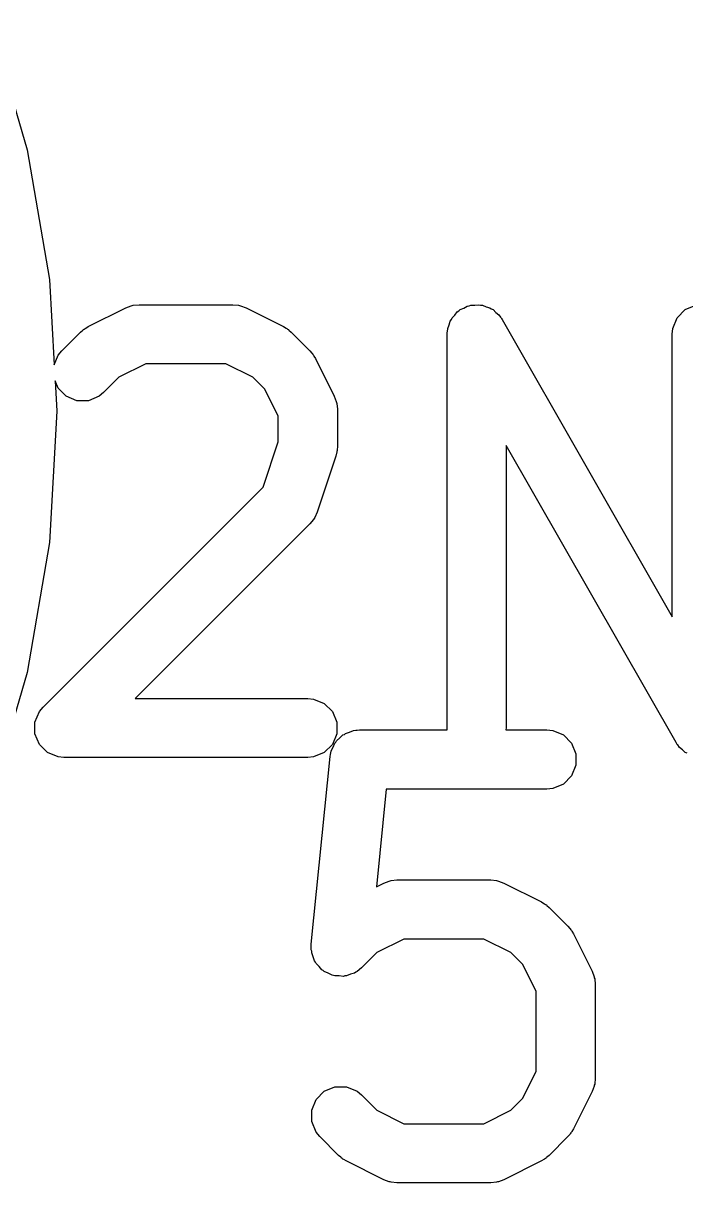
# Model space of a CAD drawing. Header units: millimetres. Extents: x 129 to 276, y -185 to -58.
# Drawn here: x 244.635 to 246.317, y -85.71 to -82.765 of the extents above; entities that cross this region are included whole.
import ezdxf

# ---------------------------------------------------------------- set-up
doc = ezdxf.new("R2010")
doc.units = ezdxf.units.MM
doc.layers.add('F.Fab', color=9, linetype='CONTINUOUS', true_color=0xafafaf)

msp = doc.modelspace()

# ---------------------------------------------------------------- linework, layer by layer
at = {"layer": 'F.Fab', "linetype": 'CONTINUOUS'}
for p, q in [((244.550681, -82.764955), (244.644342, -83.086178)), ((244.644342, -83.086178), (244.701024, -83.41594)), ((244.701024, -83.41594), (244.71333, -83.632588)), ((244.89503, -83.487737), (244.908761, -83.482482)), ((244.908761, -83.482482), (244.91145, -83.48229)), ((244.91145, -83.48229), (244.913939, -83.48126)), ((244.913939, -83.48126), (244.928571, -83.479819)), ((244.928571, -83.479819), (245.166666, -83.479819)), ((245.166666, -83.479819), (245.181298, -83.48126)), ((245.181298, -83.48126), (245.183787, -83.482291)), ((245.183787, -83.482291), (245.186475, -83.482482)), ((245.186475, -83.482482), (245.200207, -83.487737)), ((245.753258, -83.488642), (245.761923, -83.483692)), ((245.761923, -83.483692), (245.766666, -83.483089)), ((245.766666, -83.483089), (245.771082, -83.48126)), ((245.771082, -83.48126), (245.781056, -83.48126)), ((245.781056, -83.48126), (245.790953, -83.480002)), ((245.790953, -83.480002), (245.795565, -83.48126)), ((245.795565, -83.48126), (245.800346, -83.48126)), ((245.800346, -83.48126), (245.809561, -83.485077)), ((245.809561, -83.485077), (245.819185, -83.487702)), ((246.315474, -83.492459), (246.34251, -83.48126)), ((244.799792, -83.535356), (244.89503, -83.487737)), ((245.200207, -83.487737), (245.295445, -83.535356)), ((245.721524, -83.517567), (245.723354, -83.513151)), ((245.723354, -83.513151), (245.730404, -83.5061)), ((245.730404, -83.5061), (245.736514, -83.498211)), ((245.736514, -83.498211), (245.740667, -83.495837)), ((245.740667, -83.495837), (245.744046, -83.492459)), ((245.744046, -83.492459), (245.753258, -83.488642)), ((245.819185, -83.487702), (245.822965, -83.490629)), ((245.822965, -83.490629), (245.827382, -83.492459)), ((245.827382, -83.492459), (245.834432, -83.499509)), ((245.834432, -83.499509), (245.842322, -83.505619)), ((245.842322, -83.505619), (245.846674, -83.511751)), ((245.846674, -83.511751), (245.848074, -83.513151)), ((245.848074, -83.513151), (245.848643, -83.514525)), ((245.848643, -83.514525), (245.850832, -83.517609)), ((246.283583, -83.540187), (246.294782, -83.513151)), ((246.294782, -83.513151), (246.315474, -83.492459)), ((244.7803, -83.549405), (244.786049, -83.544686)), ((244.786049, -83.544686), (244.787349, -83.543188)), ((244.787349, -83.543188), (244.789608, -83.541766)), ((244.789608, -83.541766), (244.791665, -83.540078)), ((244.791665, -83.540078), (244.793492, -83.53932)), ((244.793492, -83.53932), (244.799792, -83.535356)), ((245.295445, -83.535356), (245.301744, -83.53932)), ((245.301744, -83.53932), (245.303572, -83.540078)), ((245.303572, -83.540078), (245.305628, -83.541766)), ((245.305628, -83.541766), (245.307888, -83.543188)), ((245.307888, -83.543188), (245.309187, -83.544686)), ((245.309187, -83.544686), (245.314937, -83.549405)), ((245.711418, -83.547669), (245.712155, -83.540187)), ((245.712155, -83.540187), (245.715972, -83.530971)), ((245.715972, -83.530971), (245.718597, -83.521348)), ((245.718597, -83.521348), (245.721524, -83.517567)), ((245.850832, -83.517609), (246.282142, -84.272402)), ((246.282142, -83.554819), (246.283583, -83.540187)), ((244.732681, -83.597024), (244.7803, -83.549405)), ((245.314937, -83.549405), (245.362556, -83.597024)), ((245.710714, -83.554819), (245.711084, -83.551055)), ((245.710714, -84.554819), (245.710714, -83.554819)), ((245.710897, -83.54958), (245.711418, -83.547669)), ((245.711084, -83.551055), (245.710897, -83.54958)), ((246.282142, -84.272402), (246.282142, -83.554819)), ((244.723354, -83.608389), (244.732681, -83.597024)), ((245.362556, -83.597024), (245.367274, -83.602773)), ((245.367274, -83.602773), (245.368773, -83.604073)), ((245.368773, -83.604073), (245.370194, -83.606332)), ((244.71333, -83.632588), (244.723354, -83.608389)), ((244.946276, -83.629819), (244.87776, -83.664077)), ((245.148961, -83.629819), (244.946276, -83.629819)), ((245.217477, -83.664077), (245.148961, -83.629819)), ((245.370194, -83.606332), (245.371883, -83.608389)), ((245.371883, -83.608389), (245.37264, -83.610216)), ((245.37264, -83.610216), (245.376605, -83.616516)), ((245.376605, -83.616516), (245.424224, -83.711754)), ((244.723354, -83.691725), (244.71563, -83.673078)), ((244.71563, -83.673078), (244.72, -83.75)), ((244.744046, -83.712417), (244.723354, -83.691725)), ((244.87776, -83.664077), (244.838747, -83.70309)), ((245.247884, -83.694484), (245.217477, -83.664077)), ((244.771083, -83.723616), (244.744046, -83.712417)), ((244.827382, -83.712417), (244.800345, -83.723616)), ((244.838747, -83.70309), (244.827382, -83.712417)), ((245.282142, -83.763), (245.247884, -83.694484)), ((245.424224, -83.711754), (245.429479, -83.725485)), ((244.72, -83.75), (244.701024, -84.08406)), ((244.800345, -83.723616), (244.771083, -83.723616)), ((245.429479, -83.725485), (245.42967, -83.728174)), ((245.42967, -83.728174), (245.430701, -83.730663)), ((245.430701, -83.730663), (245.432142, -83.745295)), ((245.432142, -83.745295), (245.432142, -83.840533)), ((245.282142, -83.828363), (245.282142, -83.763)), ((245.24397, -83.942876), (245.282142, -83.828363)), ((246.292024, -84.59203), (245.860714, -83.837235)), ((245.860714, -83.837235), (245.860714, -84.554819)), ((245.428293, -83.864251), (245.380674, -84.007107)), ((245.429942, -83.856995), (245.428293, -83.864251)), ((245.430701, -83.855165), (245.429942, -83.856995)), ((245.430962, -83.852511), (245.430701, -83.855165)), ((245.431553, -83.849914), (245.430962, -83.852511)), ((245.432142, -83.840533), (245.431412, -83.847939)), ((245.431412, -83.847939), (245.431553, -83.849914)), ((244.685062, -84.501786), (245.24397, -83.942876)), ((245.380674, -84.007107), (245.37468, -84.020533)), ((245.362556, -84.036423), (244.919161, -84.479819)), ((245.371884, -84.025058), (245.362556, -84.036423)), ((245.372915, -84.022567), (245.371884, -84.025058)), ((245.37468, -84.020533), (245.372915, -84.022567)), ((244.701024, -84.08406), (244.644342, -84.413822)), ((244.644342, -84.413822), (244.550681, -84.735045)), ((244.919161, -84.479819), (245.357142, -84.479819)), ((245.357142, -84.479819), (245.371774, -84.48126)), ((245.371774, -84.48126), (245.39881, -84.492459)), ((244.664536, -84.540187), (244.675735, -84.513151)), ((244.675735, -84.513151), (244.685062, -84.501786)), ((245.39881, -84.492459), (245.419502, -84.513151)), ((245.419502, -84.513151), (245.430701, -84.540187)), ((244.664536, -84.569451), (244.664536, -84.540187)), ((245.430701, -84.540187), (245.430701, -84.569451)), ((244.675735, -84.596487), (244.664536, -84.569451)), ((245.430701, -84.569451), (245.419502, -84.596487)), ((245.438673, -84.580212), (245.446427, -84.572459)), ((245.446427, -84.572459), (245.449915, -84.571013)), ((245.449915, -84.571013), (245.452839, -84.568622)), ((245.452839, -84.568622), (245.463336, -84.565454)), ((245.463336, -84.565454), (245.473463, -84.56126)), ((245.473463, -84.56126), (245.479068, -84.560707)), ((245.479068, -84.560707), (245.480855, -84.560169)), ((245.480855, -84.560169), (245.482683, -84.560351)), ((245.482683, -84.560351), (245.488095, -84.559819)), ((245.488095, -84.559819), (245.711206, -84.559819)), ((245.711206, -84.559819), (245.710714, -84.554819)), ((245.860714, -84.554819), (245.860222, -84.559819)), ((245.860222, -84.559819), (245.964285, -84.559819)), ((245.964285, -84.559819), (245.978917, -84.56126)), ((245.978917, -84.56126), (246.005953, -84.572459)), ((246.005953, -84.572459), (246.026645, -84.593151)), ((244.696427, -84.617179), (244.675735, -84.596487)), ((245.419502, -84.596487), (245.39881, -84.617179)), ((245.416357, -84.61294), (245.421539, -84.60328)), ((245.421539, -84.60328), (245.425735, -84.593151)), ((245.425735, -84.593151), (245.428406, -84.590479)), ((245.428406, -84.590479), (245.430191, -84.587153)), ((245.430191, -84.587153), (245.438673, -84.580212)), ((246.026645, -84.593151), (246.037844, -84.620187)), ((246.294213, -84.595114), (246.292024, -84.59203)), ((246.294782, -84.596487), (246.294213, -84.595114)), ((246.296179, -84.597884), (246.294782, -84.596487)), ((246.300534, -84.604019), (246.296179, -84.597884)), ((246.308422, -84.610127), (246.300534, -84.604019)), ((244.723463, -84.628378), (244.696427, -84.617179)), ((244.738095, -84.629819), (244.723463, -84.628378)), ((245.357142, -84.629819), (244.738095, -84.629819)), ((245.371774, -84.628378), (245.357142, -84.629819)), ((245.365848, -85.103546), (245.413467, -84.627356)), ((245.39881, -84.617179), (245.371774, -84.628378)), ((245.413467, -84.627356), (245.414536, -84.622023)), ((245.414536, -84.620187), (245.415249, -84.618464)), ((245.414536, -84.622023), (245.414536, -84.620187)), ((245.415249, -84.618464), (245.416357, -84.61294)), ((246.037844, -84.620187), (246.037844, -84.649451)), ((246.315474, -84.617179), (246.308422, -84.610127)), ((246.319892, -84.619009), (246.315474, -84.617179)), ((246.037844, -84.649451), (246.026645, -84.676487)), ((246.026645, -84.676487), (246.005953, -84.697179)), ((245.555969, -84.709819), (245.53115, -84.958009)), ((245.964285, -84.709819), (245.555969, -84.709819)), ((245.978917, -84.708378), (245.964285, -84.709819)), ((246.005953, -84.697179), (245.978917, -84.708378)), ((245.53115, -84.958009), (245.549792, -84.948689)), ((245.549792, -84.948689), (245.563523, -84.943434)), ((245.563523, -84.943434), (245.566212, -84.943242)), ((245.566212, -84.943242), (245.568701, -84.942212)), ((245.568701, -84.942212), (245.583333, -84.940771)), ((245.583333, -84.940771), (245.821428, -84.940771)), ((245.821428, -84.940771), (245.83606, -84.942212)), ((245.83606, -84.942212), (245.838549, -84.943243)), ((245.838549, -84.943243), (245.841237, -84.943434)), ((245.841237, -84.943434), (245.854969, -84.948689)), ((245.854969, -84.948689), (245.950207, -84.996308)), ((245.950207, -84.996308), (245.956506, -85.000272)), ((245.956506, -85.000272), (245.958334, -85.00103)), ((245.958334, -85.00103), (245.96039, -85.002718)), ((245.96039, -85.002718), (245.96265, -85.00414)), ((245.96265, -85.00414), (245.963949, -85.005638)), ((245.963949, -85.005638), (245.969699, -85.010357)), ((245.969699, -85.010357), (246.017318, -85.057976)), ((246.017318, -85.057976), (246.022036, -85.063725)), ((246.022036, -85.063725), (246.023535, -85.065025)), ((246.023535, -85.065025), (246.024956, -85.067284)), ((246.024956, -85.067284), (246.026645, -85.069341)), ((246.026645, -85.069341), (246.027402, -85.071168)), ((246.027402, -85.071168), (246.031367, -85.077468)), ((245.365826, -85.118249), (245.365848, -85.103546)), ((245.601038, -85.090771), (245.532522, -85.125029)), ((245.803723, -85.090771), (245.601038, -85.090771)), ((245.872239, -85.125029), (245.803723, -85.090771)), ((246.031367, -85.077468), (246.078986, -85.172706)), ((245.366917, -85.121864), (245.365826, -85.118249)), ((245.366917, -85.12564), (245.366917, -85.121864)), ((245.371111, -85.135765), (245.366917, -85.12564)), ((245.374279, -85.146265), (245.371111, -85.135765)), ((245.532522, -85.125029), (245.493509, -85.164042)), ((245.902646, -85.155436), (245.872239, -85.125029)), ((245.37667, -85.149188), (245.374279, -85.146265)), ((245.378116, -85.152677), (245.37667, -85.149188)), ((245.385869, -85.16043), (245.378116, -85.152677)), ((245.39281, -85.168913), (245.385869, -85.16043)), ((245.493509, -85.164042), (245.482144, -85.173369)), ((245.936904, -85.223952), (245.902646, -85.155436)), ((245.396136, -85.170697), (245.39281, -85.168913)), ((245.398808, -85.173369), (245.396136, -85.170697)), ((245.408935, -85.177564), (245.398808, -85.173369)), ((245.418597, -85.182747), (245.408935, -85.177564)), ((245.422356, -85.183122), (245.418597, -85.182747)), ((245.425845, -85.184568), (245.422356, -85.183122)), ((245.436806, -85.184568), (245.425845, -85.184568)), ((245.447716, -85.185659), (245.436806, -85.184568)), ((245.451332, -85.184568), (245.447716, -85.185659)), ((245.455107, -85.184568), (245.451332, -85.184568)), ((245.465232, -85.180373), (245.455107, -85.184568)), ((245.475732, -85.177206), (245.465232, -85.180373)), ((245.478655, -85.174814), (245.475732, -85.177206)), ((245.482144, -85.173369), (245.478655, -85.174814)), ((246.078986, -85.172706), (246.084241, -85.186437)), ((246.084241, -85.186437), (246.084432, -85.189126)), ((246.084432, -85.189126), (246.085463, -85.191615)), ((246.085463, -85.191615), (246.086904, -85.206247)), ((245.936904, -85.426637), (245.936904, -85.223952)), ((246.086904, -85.206247), (246.086904, -85.444342)), ((245.902645, -85.495153), (245.936904, -85.426637)), ((246.085463, -85.458974), (246.084432, -85.461462)), ((246.086904, -85.444342), (246.085463, -85.458974)), ((245.378116, -85.497912), (245.398809, -85.477219)), ((245.398809, -85.477219), (245.425845, -85.466021)), ((245.425845, -85.466021), (245.455108, -85.466021)), ((245.455108, -85.466021), (245.482144, -85.47722)), ((245.482144, -85.47722), (245.49351, -85.486548)), ((245.49351, -85.486548), (245.532522, -85.525561)), ((246.078986, -85.477883), (246.031367, -85.573121)), ((246.084241, -85.464152), (246.078986, -85.477883)), ((246.084432, -85.461462), (246.084241, -85.464152)), ((245.366917, -85.524948), (245.378116, -85.497912)), ((245.872238, -85.525561), (245.902645, -85.495153)), ((245.366917, -85.554211), (245.366917, -85.524948)), ((245.532522, -85.525561), (245.601038, -85.559819)), ((245.803723, -85.559819), (245.872238, -85.525561)), ((245.378115, -85.581247), (245.366917, -85.554211)), ((245.601038, -85.559819), (245.803723, -85.559819)), ((246.031367, -85.573121), (246.027403, -85.579417)), ((245.387442, -85.592612), (245.378115, -85.581247)), ((245.435061, -85.640232), (245.387442, -85.592612)), ((246.017318, -85.592613), (245.9697, -85.640232)), ((246.022036, -85.586863), (246.017318, -85.592613)), ((246.023535, -85.585564), (246.022036, -85.586863)), ((246.024956, -85.583305), (246.023535, -85.585564)), ((246.026646, -85.581247), (246.024956, -85.583305)), ((246.027403, -85.579417), (246.026646, -85.581247)), ((245.44081, -85.64495), (245.435061, -85.640232)), ((245.442111, -85.64645), (245.44081, -85.64495)), ((245.44437, -85.647872), (245.442111, -85.64645)), ((245.446427, -85.64956), (245.44437, -85.647872)), ((245.448254, -85.650317), (245.446427, -85.64956)), ((245.454554, -85.654282), (245.448254, -85.650317)), ((245.549792, -85.701901), (245.454554, -85.654282)), ((245.950207, -85.654282), (245.854969, -85.701901)), ((245.956506, -85.650317), (245.950207, -85.654282)), ((245.958334, -85.64956), (245.956506, -85.650317)), ((245.96039, -85.647872), (245.958334, -85.64956)), ((245.96265, -85.64645), (245.96039, -85.647872)), ((245.96395, -85.64495), (245.96265, -85.64645)), ((245.9697, -85.640232), (245.96395, -85.64495)), ((245.563523, -85.707156), (245.549792, -85.701901)), ((245.566212, -85.707347), (245.563523, -85.707156)), ((245.568701, -85.708378), (245.566212, -85.707347)), ((245.583333, -85.709819), (245.568701, -85.708378)), ((245.821428, -85.709819), (245.583333, -85.709819)), ((245.83606, -85.708378), (245.821428, -85.709819)), ((245.838549, -85.707346), (245.83606, -85.708378)), ((245.841237, -85.707156), (245.838549, -85.707346)), ((245.854969, -85.701901), (245.841237, -85.707156))]:
    msp.add_line(p, q, dxfattribs=at)

doc.saveas('drawing.dxf')
